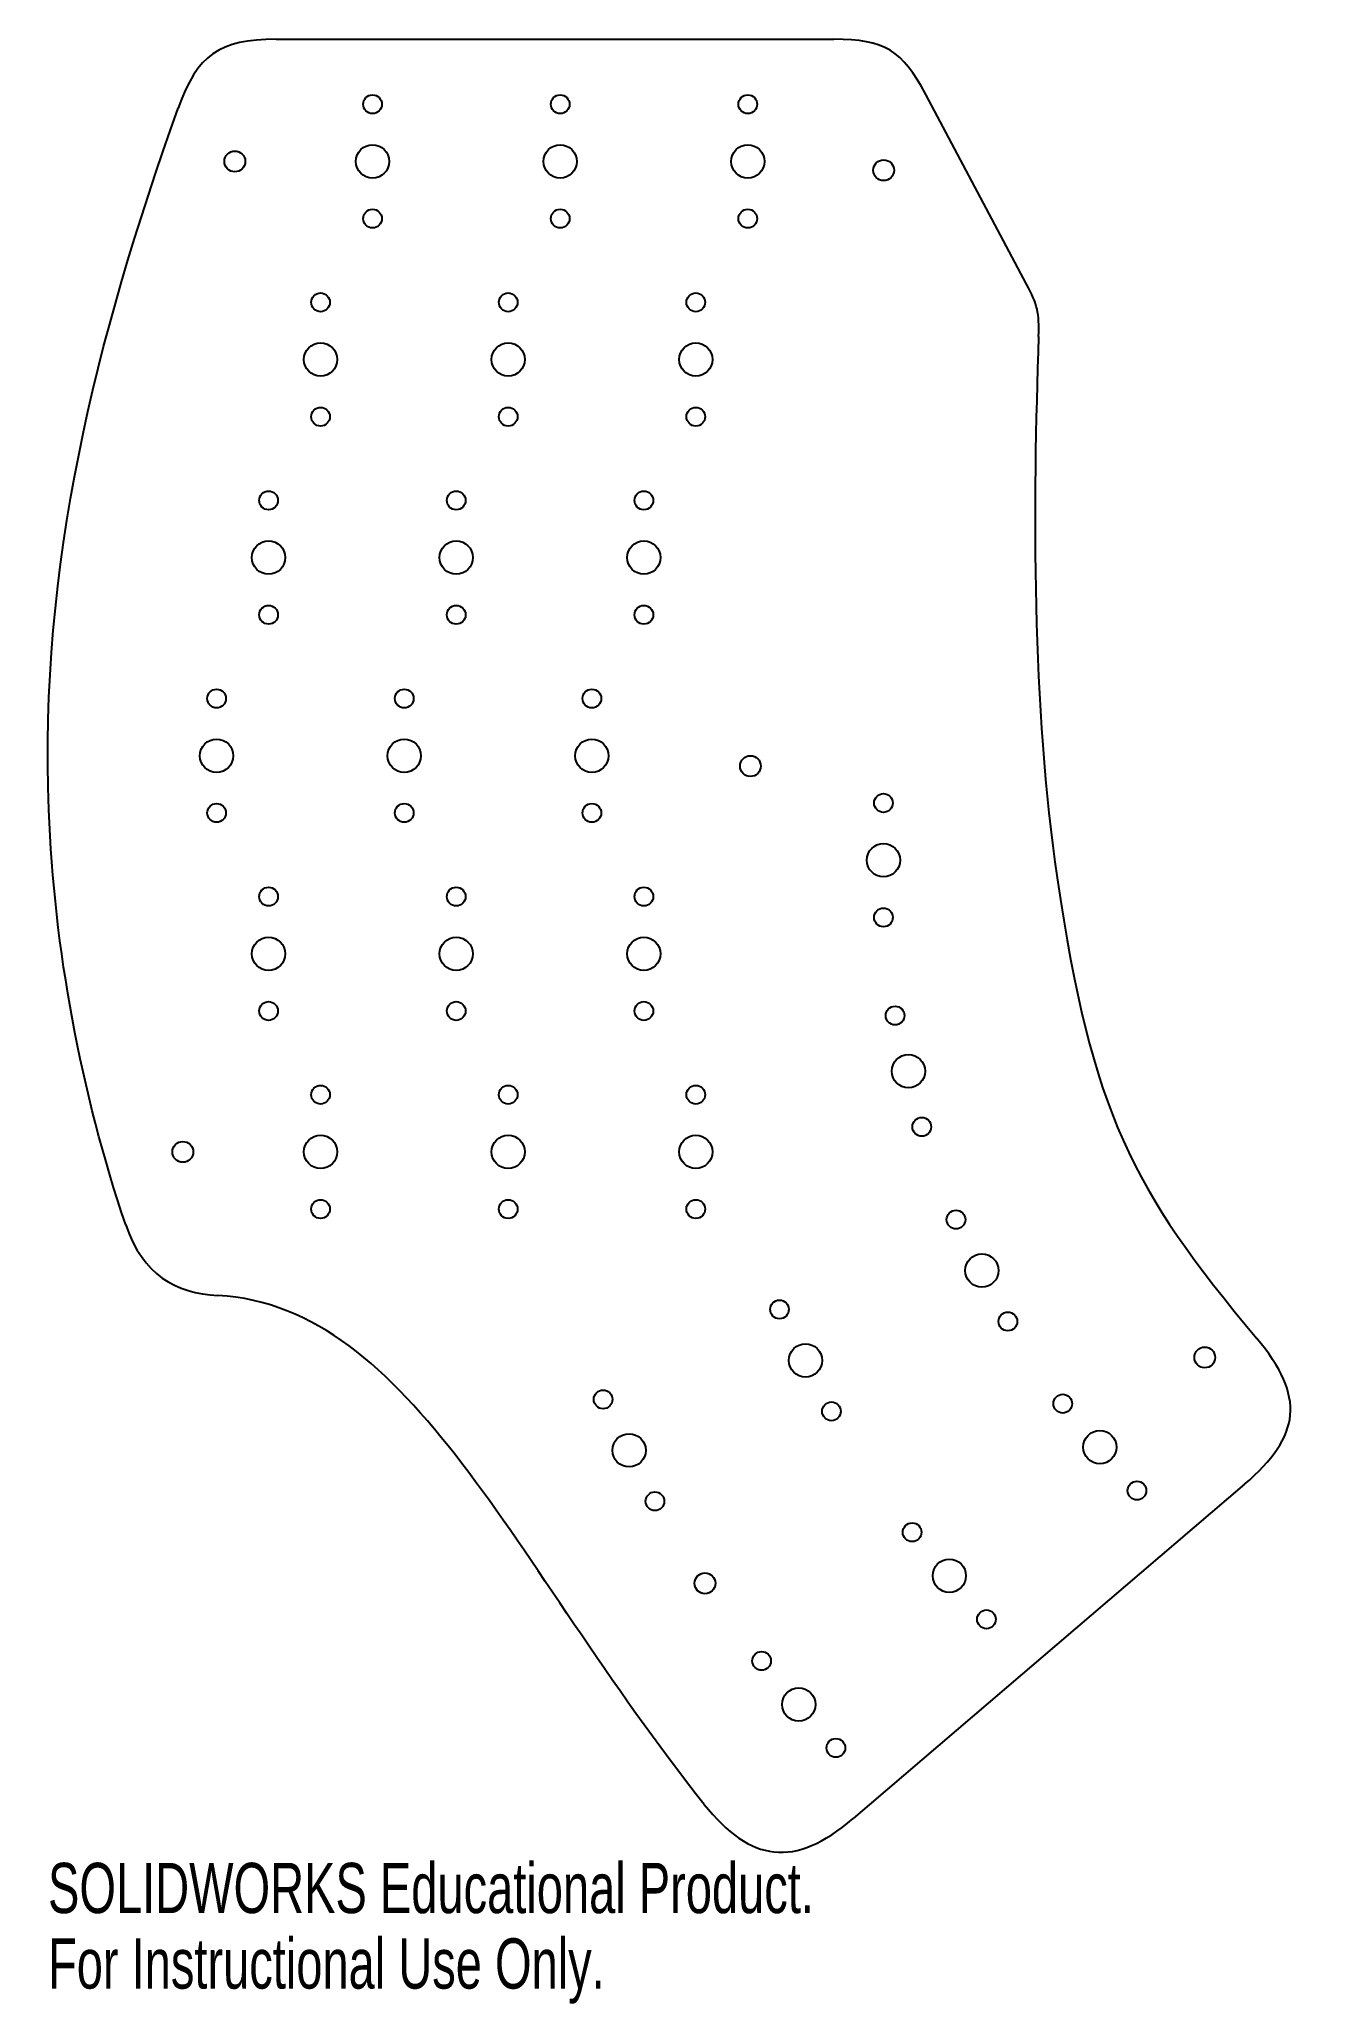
# Model space of a CAD drawing. Header units: millimetres. Extents: x -15 to 106, y -261 to -72.
import ezdxf

# ---------------------------------------------------------------- set-up
doc = ezdxf.new("R2010")
doc.units = ezdxf.units.MM
doc.styles.add('SLDTEXTSTYLE0', font='TXT', dxfattribs={"width": 0.7})

msp = doc.modelspace()

# ---------------------------------------------------------------- linework, layer by layer
at = {"color": 7, "linetype": 'Continuous', "lineweight": 25}
for p, q in [((7.36, -71.96), (61.03, -71.96)), ((79.55, -95.5), (69.86, -77.27)), ((100.53, -210.92), (62.87, -243.08))]:
    msp.add_line(p, q, dxfattribs=at)
for centre, radius in [((16.64, -78.21), 0.9), ((34.69, -78.21), 0.9), ((52.74, -78.21), 0.9), ((3.39, -83.71), 1), ((16.64, -83.71), 1.6), ((34.69, -83.71), 1.6), ((52.74, -83.71), 1.6), ((65.81, -84.56), 1), ((16.64, -89.21), 0.9), ((34.69, -89.21), 0.9), ((52.74, -89.21), 0.9), ((11.64, -97.26), 0.9), ((29.69, -97.26), 0.9), ((47.74, -97.26), 0.9), ((11.64, -102.76), 1.6), ((29.69, -102.76), 1.6), ((47.74, -102.76), 1.6), ((11.64, -108.26), 0.9), ((29.69, -108.26), 0.9), ((47.74, -108.26), 0.9), ((6.64, -116.31), 0.9), ((24.69, -116.31), 0.9), ((42.74, -116.31), 0.9), ((6.64, -121.81), 1.6), ((24.69, -121.81), 1.6), ((42.74, -121.81), 1.6), ((6.64, -127.31), 0.9), ((24.69, -127.31), 0.9), ((42.74, -127.31), 0.9), ((1.64, -135.36), 0.9), ((19.69, -135.36), 0.9), ((37.74, -135.36), 0.9), ((1.64, -140.86), 1.6), ((19.69, -140.86), 1.6), ((37.74, -140.86), 1.6), ((52.99, -141.86), 1), ((65.79, -145.41), 0.9), ((1.64, -146.36), 0.9), ((19.69, -146.36), 0.9), ((37.74, -146.36), 0.9), ((65.79, -150.91), 1.6), ((6.64, -154.41), 0.9), ((24.69, -154.41), 0.9), ((42.74, -154.41), 0.9), ((65.79, -156.41), 0.9), ((6.64, -159.91), 1.6), ((24.69, -159.91), 1.6), ((42.74, -159.91), 1.6), ((6.64, -165.41), 0.9), ((24.69, -165.41), 0.9), ((42.74, -165.41), 0.9), ((66.91, -165.85), 0.9), ((68.19, -171.2), 1.6), ((11.64, -173.46), 0.9), ((29.69, -173.46), 0.9), ((47.74, -173.46), 0.9), ((69.48, -176.55), 0.9), ((11.64, -178.96), 1.6), ((29.69, -178.96), 1.6), ((47.74, -178.96), 1.6), ((-1.61, -178.96), 1), ((11.64, -184.46), 0.9), ((29.69, -184.46), 0.9), ((47.74, -184.46), 0.9), ((72.77, -185.47), 0.9), ((75.26, -190.37), 1.6), ((55.79, -194.11), 0.9), ((77.76, -195.27), 0.9), ((58.29, -199.01), 1.6), ((96.7, -198.73), 1), ((38.82, -202.76), 0.9), ((60.79, -203.91), 0.9), ((83.04, -203.17), 0.9), ((86.61, -207.35), 1.6), ((41.32, -207.66), 1.6), ((90.18, -211.53), 0.9), ((43.81, -212.56), 0.9), ((68.55, -215.54), 0.9), ((72.13, -219.72), 1.6), ((48.62, -220.45), 1), ((75.7, -223.91), 0.9), ((54.07, -227.91), 0.9), ((57.64, -232.1), 1.6), ((61.21, -236.28), 0.9)]:
    msp.add_circle(centre, radius, dxfattribs=at)
for points in [[(7.36, -71.96), (1.89, -71.96), (-0.22, -73.47), (-2.05, -78.59)], [(69.86, -77.27), (67.61, -73.03), (65.9, -71.96), (61.03, -71.96)], [(80.72, -100.55), (80.8, -98.27), (80.62, -97.5), (79.55, -95.5)], [(80.72, -100.55), (80.14, -116.61), (80.07, -136.32), (82.5, -152.61)], [(82.5, -152.61), (85.87, -175.25), (89.64, -182.48), (101.71, -196.89)], [(-7.1, -185.99), (-5.47, -190.77), (-2.32, -192.55), (1.77, -192.76)], [(48.55, -241.71), (30, -218.42), (20.52, -193.9), (1.77, -192.76)], [(100.53, -210.92), (105.97, -206.27), (106.41, -202.52), (101.71, -196.89)], [(48.55, -241.71), (52.98, -247.26), (57.24, -247.89), (62.87, -243.08)]]:
    msp.add_open_spline(points, degree=3, dxfattribs=at)
msp.add_open_spline([(-7.1, -185.99), (-11.43, -173.22), (-18.47, -135.09), (-10.07, -100.95), (-2.05, -78.59)], degree=3, knots=[0.0574595, 0.0574595, 0.0574595, 0.0574595, 0.3793654, 0.9443718, 0.9443718, 0.9443718, 0.9443718], dxfattribs=at)

# ---------------------------------------------------------------- texts
at = {"color": 7, "linetype": 'Continuous', "char_height": 4.8336, "attachment_point": 1, "style": 'SLDTEXTSTYLE0'}
for s, insert in [('SOLIDWORKS Educational Product.', (-14.58, -247.33)), ('For Instructional Use Only.', (-14.58, -254.59))]:
    msp.add_mtext(s, dxfattribs=dict(at, insert=insert))

doc.saveas('drawing.dxf')
